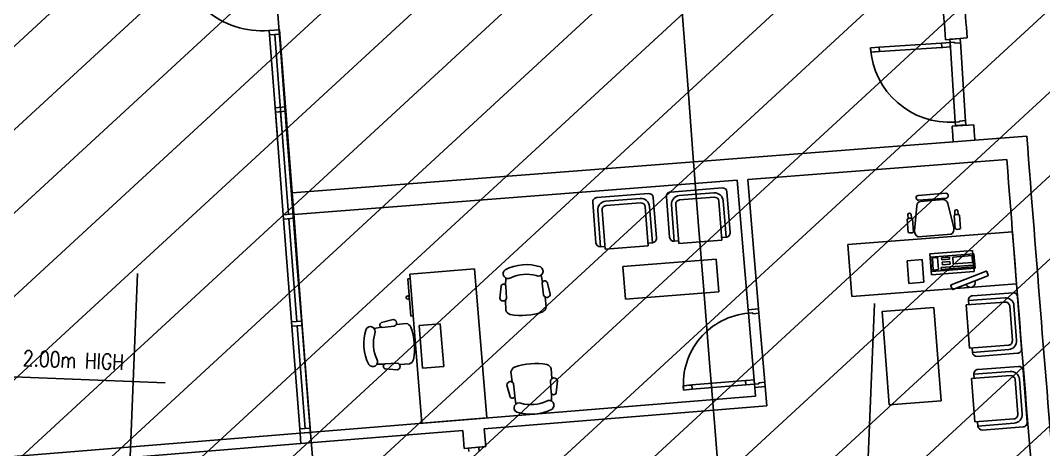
# Model space of a CAD drawing. Extents: x -678889171 to 586587, y -792238163 to 335485.
# Drawn here: x -678785283 to -678773490, y -792096956 to -792092009 of the extents above; entities that cross this region are included whole.
import ezdxf
from ezdxf.enums import TextEntityAlignment as Align

# ---------------------------------------------------------------- set-up
doc = ezdxf.new("R2010")
doc.units = 0
doc.header["$MEASUREMENT"] = 0
for name, color, linetype in [('A-FLOR-PATT', 252, 'Continuous'), ('A-SITE-PATT', 252, 'Continuous'), ('A-WALL', 252, 'Continuous')]:
    doc.layers.add(name, color=color, linetype=linetype)
doc.layers.add('BASEMENT3 LAYOUT$0$HATCH7', color=252, linetype='Continuous', lineweight=15)
doc.styles.add('Ground floor Towers$0$$Bas01-Rname$0$EN-SC', font='swissc.ttf')
doc.styles.add('Ground floor Towers$0$$Bas01-Rname$0$EN-SCL', font='swisscl.ttf')
doc.styles.add('Ground floor Towers$0$04-Ground Floor$0$V2-lower ground$0$LEVEL  FOR LICENSE LOWER GR$0$$LG- LEVEL$0$AR-SR', font='sarb.shx')
doc.styles.add('MOD-E-TEXT', font='romans.shx', dxfattribs={"width": 0.8, "height": 1.8})

# ---------------------------------------------------------------- blocks, each defined once
blk = doc.blocks.new('A$C61C61320')
at = {"layer": 'BASEMENT3 LAYOUT$0$HATCH7'}
h = blk.add_hatch(dxfattribs=at)
h.set_pattern_fill('JIS_WOOD', color=256, scale=1000, style=0)
h.set_pattern_definition([(45, (-95575.72641586163, -175160.5677797335), (-499.9999991609842, 499.9999991609843), [])])
edge = h.paths.add_edge_path()
edge.add_line((-93671.42387769371, -154054.9431899884), (-93352.28011348587, -174711.9075518902))
edge.add_line((-93352.28011348587, -174711.9075518902), (-49398.28305342048, -174321.9428492732))
edge.add_arc((-49194.7644366367, -173977.2776182104), 400.2673467584944, 239.4389137010584, 436.7722825904112)
edge.add_line((-49103.17453308101, -173587.6300358392), (-49353.17453308101, -169321.0603725039))
edge.add_arc((765187.6152318742, -69570.4512780355), 820625.9088071947, 178.5717505264322, 186.9818142228341, ccw=False)
edge.add_line((-55183.34322072996, -49116.28952082794), (-86992.42594180122, -47875.38068783496))
edge.add_line((-86992.42594180116, -47875.38068783496), (-86999.8191618316, -136404.81269691))
edge.add_line((-86999.81916183163, -136404.81269691), (-87007.19406194473, -152784.6622732603))
edge.add_line((-87007.19406194473, -152784.6622732603), (-93671.42387769371, -154054.9431899884))
blk = doc.blocks.new('GR')
at = {"layer": 'A-FLOR-PATT'}
for p, q in [((24888.9101959658, 92888.3609240296), (25604.89056497962, 92964.3353354226)), ((25604.89056497962, 92964.3353354226), (25704.33228289821, 92974.88733700497)), ((25610.1665657708, 92914.61447646332), (25604.89056497962, 92964.3353354226)), ((25899.10857390118, 93035.78201211974), (25650.01568223575, 93005.13236671349)), ((25898.99491810246, 93035.76802733695), (25650.01568223575, 93005.13236671349)), ((25819.44154376747, 93027.32642607122), (25700.11148226526, 93014.6640241724)), ((25704.33228289821, 92974.88733700496), (25700.11148226526, 93014.6640241724)), ((25704.33228289821, 92974.88733700496), (25754.0531418575, 92980.16333779614)), ((25704.33228289821, 92974.88733700497), (25709.60828368938, 92925.16647804568)), ((25801.4106974559, 92060.02353215398), (25704.33228289821, 92974.88733700497)), ((25754.0531418575, 92980.16333779614), (25755.10834201573, 92970.21916600427)), ((25755.10834201573, 92970.21916600427), (25824.71754455865, 92977.60556711191)), ((25824.71754455865, 92977.60556711191), (25819.44154376747, 93027.32642607122)), ((25920.74075895818, 92072.6859340528), (25823.66234440048, 92987.54973890379)), ((24888.9101959658, 92888.36092402962), (24789.46847804722, 92877.80892244726)), ((24789.46847804722, 92877.80892244726), (24794.7444788384, 92828.08806348797)), ((24794.7444788384, 92828.08806348797), (24894.18619675698, 92838.64006507033)), ((24794.7444788384, 92828.08806348797), (24881.25877342757, 92837.26830486463)), ((24881.25877342757, 92837.26830486463), (24794.7444788384, 92828.08806348797)), ((24894.18619675698, 92838.64006507033), (24888.9101959658, 92888.36092402962)), ((24894.18619675698, 92838.64006507033), (25610.1665657708, 92914.61447646332)), ((25623.09398910022, 92915.98623666902), (25610.1665657708, 92914.61447646332)), ((25709.60828368938, 92925.16647804568), (25623.09398910022, 92915.98623666902)), ((17975.66613367016, 92809.40509809335), (17856.49746735409, 92795.3043235543)), ((17856.49746735409, 92795.3043235543), (17862.37278611504, 92745.65074608699)), ((17862.37278611504, 92745.65074608699), (17981.54144053844, 92759.75151921887)), ((18001.66022312571, 91568.50287949051), (17862.37278611504, 92745.65074608699)), ((18061.31722076789, 91575.561850383), (17922.02979395944, 92752.70973267547)), ((17981.54144053844, 92759.75151921887), (17975.66613367016, 92809.40509809335)), ((18120.82888092642, 91582.6036240798), (17981.54144053844, 92759.75151921887)), ((26015.43316137672, 92038.58083448958), (25766.6976648197, 92012.18690839707)), ((26015.31763299174, 92038.5685754928), (25766.6976648197, 92012.18690839707)), ((25801.4106974559, 92060.02353215398), (25851.1315564152, 92065.29953294515)), ((25801.4106974559, 92060.02353215398), (25805.63149808885, 92020.24684498654)), ((25924.96155959105, 92032.90924688536), (25805.63149808885, 92020.24684498654)), ((25850.07635625696, 92075.24370473702), (25919.68555879987, 92082.63010584467)), ((25851.1315564152, 92065.29953294515), (25850.07635625696, 92075.24370473702)), ((25919.68555879987, 92082.63010584467), (25924.96155959105, 92032.90924688536)), ((18079.14789486172, 91922.94501800033), (17959.97922854565, 91908.84424346127)), ((17959.97922854565, 91908.84424346127), (17965.8545473066, 91859.19066599399)), ((17965.8545473066, 91859.19066599399), (18085.02320173001, 91873.29143912585)), ((18085.02320173001, 91873.29143912585), (18079.14789486172, 91922.94501800033)), ((18224.62085573536, 90693.52176033414), (18085.02320173001, 91873.29143912585)), ((18197.66785257703, 90935.9829232592), (26632.2051098852, 91931.17130694678)), ((18105.45219793465, 90679.42101574483), (17965.8545439293, 91859.19069453653)), ((18165.10919557684, 90686.47998663732), (18025.51082497382, 91866.24956618337)), ((23437.69797081441, 91302.51823890758), (26413.22185158847, 91653.599360633)), ((18226.96206764307, 90687.7051575135), (23318.51485021007, 91288.45586019743)), ((23318.51485021007, 91288.45586019743), (23504.64747171492, 89803.08414892122)), ((23623.71626159438, 89818.00471448165), (23437.69127882708, 91302.5174493221)), ((22552.58906291027, 91122.52049328416), (23148.35019267697, 91193.71512973355)), ((25407.32501959406, 91200.08319117679), (25727.79775121621, 91237.89566743601)), ((25414.00426760419, 91143.47444542017), (25734.47699922633, 91181.28692167936)), ((25439.94264065113, 91132.18725328262), (25699.74245604533, 91162.84095134304)), ((21706.81425081879, 91023.62875981894), (22302.57538058549, 91094.82339626833)), ((22358.15502777018, 91051.10952182523), (22413.86158873864, 90584.95356748474)), ((22564.58174943565, 90600.784891759), (22508.87518846718, 91066.94084609949)), ((22657.81547090884, 91084.73950521182), (23054.98955741995, 91132.20259617807)), ((22663.74835727963, 91035.09274439793), (23060.92244379074, 91082.55583536418)), ((23166.14885178929, 91044.77484729186), (23215.92252638697, 90628.2656537653)), ((23203.92983986165, 91150.00125529045), (23259.63640083012, 90683.84530094996)), ((25396.96775554539, 91079.28716581894), (25384.85463447092, 90789.81693369537)), ((25753.84867114517, 91121.3954321921), (25833.00071878763, 90842.69354846416)), ((21718.80693734417, 90501.89315829378), (21663.1003763757, 90968.04911263427)), ((21812.04065881736, 90985.8477717466), (22209.21474532847, 91033.31086271285)), ((21817.97354518816, 90936.20101093271), (22215.14763169926, 90983.66410189896)), ((22270.72727888395, 90939.95022745586), (22324.12325622099, 90493.12938013086)), ((22320.37403969781, 90945.88311382664), (22370.1477142955, 90529.37392030007)), ((22620.16139662033, 90557.0710173159), (22570.38772202264, 90973.58021084248)), ((22673.43046017359, 90532.69224988828), (22620.03448283655, 90979.51309721326)), ((23116.50209097542, 91038.84196092108), (23169.89806831247, 90592.02111359609)), ((25298.85361358399, 90975.19069469541), (25304.33599743493, 90928.89195412779)), ((25336.16507099657, 90979.51677371279), (25341.63487846328, 90933.11180266892)), ((25353.95043970619, 90928.78089109238), (25372.05804063601, 90775.31322890268)), ((25830.95022387163, 90985.06194478173), (25849.05782480145, 90831.59428259204)), ((25836.43895912726, 91038.54393156891), (25841.91961633232, 90992.14024068225)), ((25873.73266131608, 91043.02049174008), (25879.17612762724, 90996.71715930426)), ((25892.08779193801, 90992.27554710401), (25910.19539286784, 90838.8078849143)), ((21774.38658452885, 90458.17928385068), (21724.61290993117, 90874.68847737726)), ((21827.65564808212, 90433.80051642306), (21774.25967074507, 90880.62136374804)), ((26513.07031833574, 90824.2705513557), (24620.44323617221, 90600.96008044732)), ((25292.81310750369, 90921.56731659961), (25310.92070843352, 90768.09965440992)), ((26583.37643449428, 90228.40391356609), (26513.07031833574, 90824.2705513557)), ((18224.62086762997, 90693.52176172394), (18105.4522013139, 90679.42098718489)), ((18230.49617449826, 90643.86818284946), (18224.62086762997, 90693.52176172394)), ((25808.02132993938, 90766.54845839934), (25426.87002135626, 90721.57653603323)), ((18105.4522013139, 90679.42098718489), (18111.32752007485, 90629.76740971759)), ((18111.32752007485, 90629.76740971759), (18230.49617449826, 90643.86818284946)), ((18250.92517070291, 89449.99775946842), (18111.32751669755, 90629.76743826011)), ((18310.58216834509, 89457.05673036091), (18170.98379774207, 90636.82630990697)), ((18370.09382850361, 89464.09850405775), (18230.49617449826, 90643.86818284944)), ((23169.89806831247, 90592.02111359609), (22673.43046017359, 90532.69224988828)), ((23166.2757655731, 90622.3327673945), (23215.92252638699, 90628.2656537653)), ((24690.74935233076, 90005.0934426577), (24620.44323617221, 90600.96008044732)), ((26059.68198870812, 90590.66533322437), (25569.22639328455, 90532.79663222842)), ((26088.31960815609, 90347.952425277), (26059.68198870812, 90590.66533322437)), ((21774.38658452881, 90458.17928385068), (21824.03334534274, 90464.11217022147)), ((22324.12325622099, 90493.12938013086), (21827.65564808212, 90433.80051642306)), ((22320.50095348162, 90523.44103392928), (22370.14771429551, 90529.37392030007)), ((22620.16139662029, 90557.0710173159), (22669.80815743422, 90563.0039036867)), ((25310.8271916646, 90441.40666176518), (25484.44697435886, 90461.8920049281)), ((25484.44697435886, 90461.8920049281), (25515.14453216465, 90201.72046310476)), ((25569.22639328455, 90532.79663222842), (25597.86401273252, 90290.08372428105)), ((26077.77012050854, 90553.23559819537), (25580.03526967614, 90494.50802014988)), ((25599.61112902463, 90328.59640320572), (25580.03526967614, 90494.5080201499)), ((25661.73843682925, 90493.03815729238), (25601.4370655203, 90485.92321751293)), ((25601.4370655203, 90485.92321751293), (25617.87921484436, 90346.57078695933)), ((25678.1805861533, 90353.68572673877), (25661.73843682925, 90493.03815729238)), ((25707.85287151958, 90490.84162607903), (25798.3047789876, 90501.51401810927)), ((25710.51916050681, 90468.24398123311), (25707.85287151958, 90490.84162607903)), ((25800.97106797482, 90478.91637326339), (25710.51916050681, 90468.24398123311)), ((25798.3047789876, 90501.51401810927), (25800.97106797482, 90478.91637326339)), ((26058.35386346269, 90532.19712755729), (25835.99317342953, 90505.96085988113)), ((25835.99317342953, 90505.96085988113), (25845.32521031194, 90426.86888741754)), ((26067.6859003451, 90453.1051550937), (26058.35386346269, 90532.19712755729)), ((26097.34597985702, 90387.32398125123), (26077.77012050854, 90553.2355981954)), ((25341.52474947039, 90181.23511994188), (25310.8271916646, 90441.40666176518)), ((25597.86401273252, 90290.08372428105), (26088.31960815609, 90347.952425277)), ((26097.34597985702, 90387.32398125126), (25599.61112902463, 90328.59640320575)), ((25617.87921484436, 90346.57078695933), (25678.1805861533, 90353.68572673877)), ((26075.00972349842, 90423.41971092182), (25705.66483332516, 90379.84082383545)), ((25705.66483332516, 90379.84082383545), (25708.33112231239, 90357.24317898956)), ((25708.33112231239, 90357.24317898956), (26077.67601248561, 90400.82206607593)), ((25804.08174693563, 90452.55238244217), (25717.39891810448, 90442.3247028114)), ((25717.39891810448, 90442.3247028114), (25720.95398703888, 90412.1943660149)), ((25720.95398703888, 90412.1943660149), (25807.63681587001, 90422.42204564568)), ((25807.63681587001, 90422.42204564568), (25804.08174693563, 90452.55238244217)), ((25829.36978710977, 90183.74266630545), (26227.07180000133, 90358.39629595075)), ((25845.32521031194, 90426.86888741754), (26067.6859003451, 90453.1051550937)), ((26077.67601248565, 90400.82206607591), (26075.0097234984, 90423.41971092175)), ((26234.40969285436, 90355.53670129373), (26252.32288563842, 90314.74675125354)), ((26583.37643449428, 90228.40391356609), (24690.74935233076, 90005.0934426577)), ((25851.76127808996, 90132.75522875527), (26249.46329098142, 90307.40885840051)), ((19589.35637114572, 90052.90096688412), (20333.78918829307, 90144.11379906272)), ((20333.78918829307, 90144.11379906272), (20543.06602134731, 88436.10256462936)), ((21121.85725346535, 90024.76757650655), (21104.233307444, 90104.77481868156)), ((25515.14453216465, 90201.72046310476), (25341.52474947039, 90181.23511994188)), ((25826.51019245277, 90176.4047734524), (25844.42338523692, 90135.61482341225)), ((26080.21443695288, 90068.18761245778), (26546.45294651781, 90123.19894675085)), ((19595.32369918031, 90004.19866575465), (19570.12767886887, 90001.1114827083)), ((19570.12767886887, 90001.1114827083), (19622.75394061013, 89571.60265869493)), ((19798.63320419993, 88344.88973245067), (19589.35637114572, 90052.90096688412)), ((20698.80475802037, 89972.93238684146), (20696.59131675881, 90054.8278259794)), ((21119.55720251103, 90013.42903977424), (21140.44991422618, 89875.91665896961)), ((21175.75956390889, 90025.3299497944), (21217.19530169924, 89892.55480186082)), ((26011.95954790052, 89959.44056731772), (26458.85952624377, 90012.17015442786)), ((26036.41772681588, 90012.67321629627), (26453.00068323153, 90061.82570757711)), ((26036.41772681587, 90012.67321629632), (26042.27656982811, 89963.01766314704)), ((26601.96734267929, 90079.40223661387), (26672.27345882615, 89483.53559882283)), ((16455, 89935), (16455, 60105)), ((20646.36118262507, 89960.46455887413), (20638.20690686237, 89821.61331450881)), ((20703.77421849055, 89962.48455872692), (20716.69898048421, 89823.99589202514)), ((24955, 89935), (24955, 60105)), ((26070.54797802289, 89462.88503582522), (26011.95954790052, 89959.44056731772)), ((26514.37392240524, 89968.37344429088), (26561.24466650315, 89571.12901909687)), ((26564.02947555449, 89974.23228730311), (26610.90021965239, 89576.9878621091)), ((20714.76583525602, 89681.9792407707), (20703.61319373499, 89795.02436536449)), ((21176.61277161068, 89738.56778190908), (21160.14316292907, 89850.96143652177)), ((23504.64747171486, 89803.08414892122), (23623.71626159431, 89818.00471448163)), ((23623.71626159436, 89818.00471448163), (23504.64747171497, 89803.08414892128)), ((23509.62099356843, 89763.3945522948), (23504.64747171497, 89803.08414892128)), ((23509.62099356843, 89763.3945522948), (23559.23298935152, 89769.61145461163)), ((23509.62099356843, 89763.3945522948), (23611.57819156428, 88949.75782145213)), ((23559.23298935152, 89769.61145461163), (23560.47636981488, 89759.689055455)), ((23560.47636981488, 89759.689055455), (23629.93316391118, 89768.39271869854)), ((23629.93316391118, 89768.39271869854), (23623.71626159436, 89818.00471448163)), ((23629.93316391118, 89768.39271869855), (23729.40360098031, 88974.60078616912)), ((19285.2872931036, 89482.78026050053), (19418.06244103716, 89524.21599829089)), ((19647.94996092168, 89574.68984174124), (19622.75394061025, 89571.6026586949)), ((26517.44795636614, 89515.61462293536), (26070.54797802289, 89462.88503582522)), ((18370.09384039823, 89464.09850544755), (18250.92517408215, 89449.99773090846)), ((18250.92517408215, 89449.99773090846), (18256.80049284311, 89400.34415344118)), ((18256.80049284311, 89400.34415344118), (18375.9691472665, 89414.44492657307)), ((18395.05605080298, 88220.4156988027), (18256.80048946579, 89400.34418198372)), ((18456.05514111335, 88227.63347408453), (18316.45677051032, 89407.40305363057)), ((18375.9691472665, 89414.44492657307), (18370.09384039823, 89464.09850544755)), ((18514.22470860365, 88234.51644339201), (18375.96914726651, 89414.44492657305)), ((19285.84966639145, 89428.87795005698), (19205.84242421645, 89411.25400403563)), ((19297.18820312376, 89426.57789910267), (19434.7005839284, 89447.47061081784)), ((19572.04946098892, 89483.63346820236), (19459.65580637623, 89467.16385952073)), ((19721.65714103216, 89466.36740434343), (19964.23954773756, 89496.0902051693)), ((19781.71869317617, 88976.17551580252), (19721.65714103216, 89466.36740434343)), ((19964.23954773756, 89496.0902051693), (20024.30109988157, 89005.89831662839)), ((26100.8649999505, 89466.46213165454), (26106.72384296273, 89416.80657850527)), ((26523.30679937838, 89465.95906978613), (26106.72384296273, 89416.80657850529)), ((26628.47674868915, 89428.02120266132), (26162.23823912423, 89373.00986836824)), ((26177.84478123006, 89222.26626647313), (26644.08329079498, 89277.2776007662)), ((26109.5898921777, 89113.51922133307), (26556.48987052095, 89166.24880844321)), ((26134.04807109306, 89166.75187031162), (26550.6310275087, 89215.90436159246)), ((26134.04807109304, 89166.75187031167), (26139.90691410529, 89117.09631716239)), ((26699.59768695646, 89233.48089062922), (26769.90380310333, 88637.61425283818)), ((26168.17832230007, 88616.96368984057), (26109.5898921777, 89113.51922133307)), ((26612.00426668242, 89122.45209830622), (26658.87501078032, 88725.20767311222)), ((26661.65981983166, 89128.31094131846), (26708.53056392957, 88731.06651612445)), ((19337.68485605658, 89005.82545461202), (19255.78941691865, 89003.61201335044)), ((19348.13268417113, 89010.7949150822), (19486.62135087291, 89023.71967707587)), ((19350.15268402393, 88953.38187921671), (19489.00392838925, 88945.22760345404)), ((19628.63800212736, 89021.7865318477), (19515.59287753357, 89010.63389032666)), ((20024.30109988157, 89005.89831662839), (19781.71869317617, 88976.17551580252)), ((20801.20027727182, 88976.54521760208), (20817.66988595344, 88864.15156298938)), ((21263.04721362647, 89033.13375874051), (21274.19985514751, 88920.08863414673)), ((22890.94854997097, 88909.84642387301), (23506.13729768128, 88986.93601260158)), ((22897.16545228779, 88860.23442808993), (23512.3541999981, 88937.32401681849)), ((23519.03641658489, 88988.55240720396), (23506.13729768128, 88986.93601260158)), ((23506.13729768128, 88986.93601260158), (23512.3541999981, 88937.32401681849)), ((23512.3541999981, 88937.32401681849), (23611.57819156428, 88949.75782145213)), ((23605.36128924746, 88999.36981723522), (23519.03641658489, 88988.55240720396)), ((23611.57819156428, 88949.75782145213), (23605.36128924746, 88999.36981723522)), ((23611.57819156428, 88949.75782145213), (23661.19018734738, 88955.97472376896)), ((23611.57819156428, 88949.75782145213), (23616.55171341774, 88910.06822482566)), ((23616.55171341798, 88910.06822482531), (23735.62050329744, 88924.98879038573)), ((23735.62050329713, 88924.98879038602), (23616.55171341774, 88910.06822482566)), ((23659.94680688401, 88965.89712292558), (23729.40360098031, 88974.60078616912)), ((23661.19018734738, 88955.97472376896), (23659.94680688401, 88965.89712292558)), ((23729.40360098031, 88974.60078616912), (23735.62050329713, 88924.98879038602)), ((23763.01583812088, 88706.36910384889), (23735.62050329744, 88924.98879038573)), ((18400.99094927506, 88170.27576254071), (23628.98551805166, 88810.84423325911)), ((20802.0534849775, 88689.78304970446), (20760.61774718713, 88822.55819763802)), ((20858.25584637872, 88701.6839597378), (20837.36313465634, 88839.19634054154)), ((21274.0388303992, 88752.62844078518), (21261.1140683983, 88891.11710748606)), ((21331.45186625822, 88754.64844064997), (21339.60614202091, 88893.49968501528)), ((22791.72455840479, 88897.41261923936), (22890.94854997097, 88909.84642387301)), ((22791.72455840479, 88897.41261923936), (22878.04943106737, 88908.23002927063)), ((22878.04943106737, 88908.23002927063), (22791.72455840479, 88897.41261923936)), ((22797.94146072161, 88847.80062345628), (22791.72455840479, 88897.41261923936)), ((22897.16545228779, 88860.23442808991), (22797.94146072161, 88847.80062345628)), ((22890.94854997097, 88909.84642387301), (22897.16545228779, 88860.23442808991)), ((23616.55171341799, 88910.0682248253), (23628.98551805166, 88810.84423325911)), ((14476.0319239581, 88687.73787153931, 3.280755285443036e-09), (16823.84446555749, 88687.73787153931, 3.280755285443036e-09)), ((20520.45629667598, 88309.06926366127), (23763.01583812089, 88706.3691038489)), ((20855.95579541719, 88690.3454230046), (20873.57974143855, 88610.33818082961)), ((21279.00829086216, 88742.18061266975), (21281.22173212373, 88660.28517353181)), ((26615.07830064332, 88669.69327695071), (26168.17832230007, 88616.96368984057)), ((26198.49534422767, 88620.54078566989), (26204.35418723991, 88570.88523252062)), ((26620.93714365555, 88620.03772380148), (26204.35418723991, 88570.88523252064)), ((26726.10709296633, 88582.09985667666), (26259.8685834014, 88527.0885223836)), ((20543.06602134731, 88436.10256462936), (19798.63320419993, 88344.88973245067)), ((18395.05605080298, 88220.4156988027), (18514.22470860365, 88234.51644339203)), ((18395.05605080298, 88220.4156988027), (18400.93136104856, 88170.76209138567)), ((18415.58500242364, 88051.16651179714), (20272.31202429353, 88278.66498626838)), ((18514.22470860365, 88234.51644339203), (18520.10001884922, 88184.862835975)), ((20297.56339592303, 88072.57611401223), (20272.31202429353, 88278.66498626838)), ((20545.70767031558, 88102.98037499974), (20520.45629667598, 88309.0692636613)), ((13802.52815246866, 87606.84168803), (18400.99094927506, 88170.27576254071)), ((18394.88034899863, 88170.02068137), (18514.04819511237, 88184.12828402231)), ((18400.99094927506, 88170.27576254071), (18415.64459065013, 88050.68018295217)), ((20545.70767031558, 88102.98037499974), (20297.56339592303, 88072.57611401223)), ((13936.89420317613, 87502.407694558), (18415.58500242364, 88051.16651179713)), ((20466.3015025099, 88093.25101148372), (20347.19225080161, 88078.65696620973)), ((20352.05693255962, 88038.95388230693), (20347.19225080161, 88078.65696620973)), ((20472.3823547074, 88043.62215660523), (20466.3015025099, 88093.25101148372))]:
    blk.add_line(p, q, dxfattribs=at)
at = {"layer": 'A-FLOR-PATT', "ltscale": 0.2}
for p, q in [((23112.68478996312, 90369.59016754327), (22040.96690545222, 90241.5177550476)), ((23157.58325374411, 89993.87704020667), (23112.68478996312, 90369.59016754327)), ((22040.96690545222, 90241.5177550476), (22085.86536923319, 89865.804627711)), ((22085.86536923319, 89865.804627711), (23157.58325374411, 89993.87704020667)), ((25642.98496473922, 89916.8441611138), (25047.11832694749, 89846.53804497325)), ((25769.45901330782, 88844.93647765329), (25642.98496473922, 89916.8441611138)), ((25047.11832694749, 89846.53804497325), (25173.5923755161, 88774.63036151273)), ((25173.5923755161, 88774.63036151273), (25769.45901330782, 88844.93647765329))]:
    blk.add_line(p, q, dxfattribs=at)
at = {"layer": 'A-FLOR-PATT'}
blk.add_circle((19577.99198482564, 89784.096598659), 18.58679301434482, dxfattribs=at)
for centre, radius, start, end in [((632160.654919429, 163506.251165366), 618245.8226879981, 171.0764646735087, 189.9103746877842), ((632160.654919429, 163506.251165366), 613595.8226879981, 171.0737824436527, 189.9862451256833), ((17735.93604472519, 93788.01022198686), 999.9999999999943, 186.7480725924185, 276.74807259265), ((632192.1616119134, 163255.1319844436), 610345.8226879981, 186.560277126914, 186.6064204374971), ((632192.1616119134, 163255.1319844436), 610595.8226879981, 186.560277126914, 186.6065876056757), ((25704.33228289821, 92974.88733700497), 919.9999999997044, 186.0571277149621, 276.0571277145475), ((632192.1616119134, 163255.1319844436), 610595.8226879981, 186.7004032566246, 186.7174695201896), ((632192.1616119134, 163255.1319844436), 610345.8226879981, 186.7006667555899, 186.7174647146931), ((632192.1616119134, 163255.1319844436), 609745.822687998, 186.7174527602085, 187.1205369542105), ((632192.1616119134, 163255.1319844436), 609995.8226879978, 186.74094001968, 187.1463496404733), ((23154.28307904775, 91144.06836891966), 50.00000000000003, 6.814642550565897, 96.81464255056585), ((22308.50826695627, 91045.17663545444), 50.00000000000003, 6.814642550565897, 96.81464255056585), ((22558.52194928104, 91072.87373247027), 50.00000000000003, 96.81464255056585, 186.8146425505659), ((22669.68124365041, 90985.44598358404), 100.0000000000001, 96.81464255056585, 186.8146425505659), ((23066.85533016152, 91032.9090745503), 100.0000000000001, 6.814642550565897, 96.81464255056585), ((23066.85533016152, 91032.9090745503), 50.00000000000003, 6.814642550565897, 96.81464255056585), ((21712.74713718957, 90973.98199900505), 50.00000000000003, 96.81464255056585, 186.8146425505659), ((21823.90643155893, 90886.55425011882), 100.0000000000001, 96.81464255056585, 186.8146425505659), ((21823.90643155893, 90886.55425011882), 50.00000000000003, 96.81464255056585, 186.8146425505659), ((22221.08051807004, 90934.01734108508), 100.0000000000001, 6.814642550565897, 96.81464255056585), ((22221.08051807004, 90934.01734108508), 50.00000000000003, 6.814642550565897, 96.81464255056585), ((22669.68124365041, 90985.44598358404), 50.00000000000003, 96.81464255056585, 186.8146425505659), ((22364.21482792473, 90579.02068111395), 50.00000000000003, 276.8146425505658, 6.814642550565897), ((22614.22851024951, 90606.71777812978), 50.00000000000003, 186.8146425505659, 276.8146425505658), ((23209.98964001621, 90677.91241457917), 50.00000000000003, 276.8146425505658, 6.814642550565897), ((21768.45369815803, 90507.82604466456), 50.00000000000003, 186.8146425505659, 276.8146425505658), ((26229.31094909936, 90353.29755219574), 5.568750000000001, 23.70901663383308, 113.7090166337978), ((26050.61228453576, 90220.08204357795), 55.6875, 203.7090166338368, 23.70901663385052), ((26247.22414188338, 90312.50760215559), 5.568750000000001, 293.7090166339029, 23.7090166336719), ((20720.89403356691, 90105.30513697758), 56.02303962801606, 128.2504686283497, 306.6679577975507), ((20948.09784760911, 89690.61619686824), 528.1823884111993, 74.24650492220955, 119.7243746005412), ((20949.07473698886, 89682.6433218282), 424.9637213917126, 76.69884948980867, 117.2720300329421), ((21068.46282781447, 90147.89156434881), 56.02303962801606, 247.3029217252009, 65.72041089438788), ((25831.60893620783, 90178.64392255044), 5.568750000000001, 113.7090166339378, 203.7090166338923), ((25849.52212899197, 90137.85397251029), 5.568750000000001, 203.7090166339624, 293.7090166338328), ((26552.31178953005, 90073.54339360162), 50.00000000000003, 6.729198999655442, 96.72919899965456), ((21149.50639954303, 90010.65218890726), 30.0776545625954, 29.2089183326028, 174.7027544041007), ((26086.07327996513, 90018.53205930855), 50.00000000000003, 96.72919899965456, 186.7291989996554), ((26464.71836925601, 89962.51460127863), 100.0000000000001, 6.729198999655442, 96.72919899965456), ((26464.71836925601, 89962.51460127863), 50.00000000000003, 6.729198999655442, 96.72919899965456), ((20675.38137343854, 89952.55925500968), 30.0776545625954, 19.26812511864762, 164.7619611901435), ((21177.54069221753, 89890.1487172914), 39.72753825847042, 200.992248109067, 3.47222395204685), ((20677.26937369015, 89828.85216672173), 39.72753825847042, 190.4986555707085, 352.9786314136823), ((23611.57819156428, 88949.75782145213), 819.9999999997044, 97.14253040981473, 187.1425304102284), ((20785.38552603247, 89709.78816204185), 75.8978051622151, 201.4937384949021, 254.5527355812515), ((20861.76434247368, 90395.22642447693), 764.7194423237069, 262.7433918485983, 291.227487674154), ((21101.36824108803, 89748.50445409106), 75.8978051622151, 299.4181439415048, 352.4771410278512), ((19420.4685256066, 89484.56138880918), 39.72753825847038, 290.9922481090736, 93.47222395205334), ((26511.58911335391, 89565.27017608462), 50.00000000000003, 276.7291989996546, 6.729198999655442), ((26511.58911335391, 89565.27017608462), 100.0000000000001, 276.7291989996546, 6.729198999655442), ((19620.00104602979, 89255.11854420078), 528.1823884111988, 164.2465049222167, 209.7243746005478), ((19162.7256785492, 89375.4835244061), 56.02303962801601, 337.3029217252077, 155.7204108943942), ((19299.96505399074, 89456.52709613467), 30.07765456259537, 119.2089183326098, 264.7027544041077), ((19562.11278880695, 89408.3889376797), 75.89780516221505, 29.41814394151138, 82.47714102785758), ((18915.3908184211, 89168.78503906527), 764.7194423237062, 352.7433918486047, 21.22748767416029), ((26156.37939611198, 89422.66542151751), 50.00000000000003, 186.7291989996554, 276.7291989996546), ((26622.6179056769, 89477.67675581058), 50.00000000000003, 276.7291989996546, 6.729198999655442), ((19627.97392106982, 89256.09543358054), 424.9637213917122, 166.6988494898154, 207.2720300329485), ((26649.94213380723, 89227.62204761697), 50.00000000000003, 6.729198999655442, 96.72919899965456), ((26183.70362424231, 89172.6107133239), 50.00000000000003, 96.72919899965456, 186.7291989996554), ((26562.34871353318, 89116.59325529398), 100.0000000000001, 6.729198999655442, 96.72919899965456), ((26562.34871353318, 89116.59325529398), 50.00000000000003, 6.729198999655442, 96.72919899965456), ((19205.31210592048, 89027.91473015855), 56.02303962801601, 218.250468628356, 36.66795779755768), ((19600.82908085619, 89092.40622262415), 75.89780516221505, 291.4937384949086, 344.5527355812583), ((21116.0487064089, 88319.88657503425), 764.7194423237063, 82.74339184860536, 111.2274876741611), ((21192.42752285002, 89005.32483746935), 75.89780516221506, 21.49373849490836, 74.5527355812544), ((19358.05798788837, 88982.40207003019), 30.07765456259537, 109.2681251186544, 254.7619611901504), ((19481.76507617632, 88984.29007028182), 39.72753825847038, 280.4986555707149, 82.97863141368897), ((20876.44480779447, 88966.60854542011), 75.89780516221506, 119.4181439415076, 172.4771410278572), ((21300.5436751949, 88886.26083278791), 39.72753825847039, 10.49865557071279, 172.9786314136923), ((20800.27235666708, 88824.96428222189), 39.72753825847039, 20.99224810907686, 183.472223952051), ((20828.3066493395, 88704.4608106039), 30.07765456259538, 209.208918332616, 354.7027544041116), ((21302.43167544398, 88762.55374450154), 30.07765456259538, 199.2681251186582, 344.7619611901564), ((26609.21945763109, 88719.34883009997), 50.00000000000003, 276.7291989996546, 6.729198999655442), ((26609.21945763109, 88719.34883009997), 100.0000000000001, 276.7291989996546, 6.729198999655442), ((20909.35022106809, 88567.22143516236), 56.02303962801602, 67.3029217252087, 245.7204108944095), ((21028.73831189363, 89032.46967768298), 424.9637213917123, 256.6988494898171, 297.2720300329507), ((21256.91901531563, 88609.80786253363), 56.02303962801602, 308.2504686283714, 126.6679577975585), ((26254.00974038916, 88576.74407553286), 50.00000000000003, 186.7291989996554, 276.7291989996546), ((26720.24824995408, 88631.75540982593), 50.00000000000003, 276.7291989996546, 6.729198999655442), ((21029.71520127338, 89024.49680264294), 528.1823884111989, 254.2465049222181, 299.7243746005496)]:
    blk.add_arc(centre, radius, start, end, dxfattribs=at)
at = {"layer": 'A-FLOR-PATT', "extrusion": (0, 0, -0.9999999999999998)}
for centre, major_axis, ratio, start_param, end_param in [((25415.03189915287, 91172.29410940019), (-22.640419805463, 17.86159937101168), 0.999999999999822, 4.080080626996741, 6.915493835100607), ((25726.76964793977, 91209.07594779698), (17.86164350176488, 22.64047574327449), 0.9999999999999778, -0.6322940416882131, 2.203090717548906)]:
    blk.add_ellipse(centre, major_axis=major_axis, ratio=ratio, start_param=start_param, end_param=end_param, dxfattribs=at)
at = {"layer": 'A-FLOR-PATT', "extrusion": (0, 0, -1)}
for centre, major_axis, ratio, start_param, end_param in [((25698.54362344004, 91105.23571205384), (35.68720275637433, 45.23521300104197), 0.9999999999999558, -0.6471422557665863, 0.618567376187089), ((25454.51637270874, 91076.44205732025), (35.6877764561886, 45.23594019262026), 0.9999999999998966, 4.093834694167081, 5.359525825630495), ((25856.11910401555, 91032.17369248316), (-16.23992195454792, 12.81208485801309), 0.9999999999998401, 5.928272778319369, 8.204860881466109), ((25318.50796409418, 90968.74112409563), (12.81209956826428, 16.23994060048524), 0.9999999999998942, 4.36150990742603, 6.638098010572657), ((25766.27892405166, 90822.41194183877), (43.19321160335912, 54.74943330289561), 0.9999999999999766, 0.6077498254832316, 1.831916781514986), ((25335.49829450708, 90822.48274545284), (36.96403788437753, 46.85366175917899), 0.9999999999999644, 1.814288956069876, 2.898100024314849)]:
    blk.add_ellipse(centre, major_axis=major_axis, ratio=ratio, start_param=start_param, end_param=end_param, dxfattribs=at)
at = {"layer": 'A-FLOR-PATT', "extrusion": (0, 0, -0.9999999999999999)}
for centre, major_axis, ratio, start_param, end_param in [((25329.37296495065, 90874.39685659393), (36.96442035091955, 46.85414655356347), 0.9999999999999697, -1.327300381394322, -0.2434961199334751), ((25867.51031718246, 90937.89151260557), (36.96442035091955, 46.85414655356347), 0.9999999999999697, -1.327300381394322, -0.2434961199334751), ((25454.46475536848, 90785.62108668259), (43.19321160335761, 54.74943330289367), 0.9999999999999476, 2.88047219886964, 4.104639503967368)]:
    blk.add_ellipse(centre, major_axis=major_axis, ratio=ratio, start_param=start_param, end_param=end_param, dxfattribs=at)
at = {"layer": 'A-FLOR-PATT'}
blk.add_ellipse((25873.39907526989, 90885.94948847167), major_axis=(-46.85366175917987, 36.96403788437654), ratio=0.9999999999999641, start_param=1.814288956069876, end_param=2.898100024314849, dxfattribs=at)
at = {"layer": 'A-FLOR-PATT', "style": 'MOD-E-TEXT', "width": 0.8}
blk.add_text('FENCE 2.00m HIGH', height=180, dxfattribs=at).set_placement((14464.55605005467, 88816.08848412166))
at = {"layer": 'A-FLOR-PATT', "style": 'Ground floor Towers$0$04-Ground Floor$0$V2-lower ground$0$LEVEL  FOR LICENSE LOWER GR$0$$LG- LEVEL$0$AR-SR', "flags": 12}
for tag, p in [('L', (30296.07288644527, 72859.53473235783)), ('P', (30237.50458115668, 72203.99769414036))]:
    blk.add_attdef(tag, text='', height=500, dxfattribs=at).set_placement(p, align=Align.RIGHT)
at = {"layer": 'A-FLOR-PATT'}
for tag, p, height, style in [('N', (85492.25876324323, 56633.4995742733), 250, 'Ground floor Towers$0$$Bas01-Rname$0$EN-SC'), ('N', (89389.48149106537, 56633.4995742733), 250, 'Ground floor Towers$0$$Bas01-Rname$0$EN-SC'), ('N', (94597.61363499537, 56633.4995742733), 250, 'Ground floor Towers$0$$Bas01-Rname$0$EN-SC'), ('AN', (85922.66280553787, 56313.08159666645), 200, 'Ground floor Towers$0$$Bas01-Rname$0$EN-SCL'), ('AN', (89819.88553336001, 56313.08159666645), 200, 'Ground floor Towers$0$$Bas01-Rname$0$EN-SCL'), ('AN', (95028.01767729002, 56313.08159666645), 200, 'Ground floor Towers$0$$Bas01-Rname$0$EN-SCL'), ('SN', (85299.47460008037, 56025.08594095582), 200, 'Ground floor Towers$0$$Bas01-Rname$0$EN-SCL'), ('F', (85927.04975899268, 56008.67972904726), 200, 'Ground floor Towers$0$$Bas01-Rname$0$EN-SCL'), ('SN', (89196.69732790251, 56025.08594095582), 200, 'Ground floor Towers$0$$Bas01-Rname$0$EN-SCL'), ('F', (89824.27248681482, 56008.67972904726), 200, 'Ground floor Towers$0$$Bas01-Rname$0$EN-SCL'), ('SN', (94404.82947183252, 56025.08594095582), 200, 'Ground floor Towers$0$$Bas01-Rname$0$EN-SCL'), ('F', (95032.40463074483, 56008.67972904726), 200, 'Ground floor Towers$0$$Bas01-Rname$0$EN-SCL')]:
    blk.add_attdef(tag, p, '', height=height, dxfattribs=dict(at, style=style))
at = {"layer": 'A-FLOR-PATT', "style": 'Ground floor Towers$0$$Bas01-Rname$0$EN-SCL', "width": 0.8}
for p in [(85305.16036184286, 56295.1433535593), (89202.383089665, 56295.1433535593), (94410.51523359501, 56295.1433535593)]:
    blk.add_attdef('FN', p, '', height=250, dxfattribs=at)

msp = doc.modelspace()

# ---------------------------------------------------------------- block references
at = {"layer": 'A-SITE-PATT', "rotation": 357.6731745000001}
msp.add_blockref('A$C61C61320', (-678706236.4347705, -791940527.995869, -212772), dxfattribs=at)

# ---------------------------------------------------------------- next in the draw order: block references
at = {"layer": 'A-WALL', "rotation": 357.6731745000001}
msp.add_blockref('GR', (-678804025.0995113, -792184118.4910543, -212772), dxfattribs=at)

doc.saveas('drawing.dxf')
